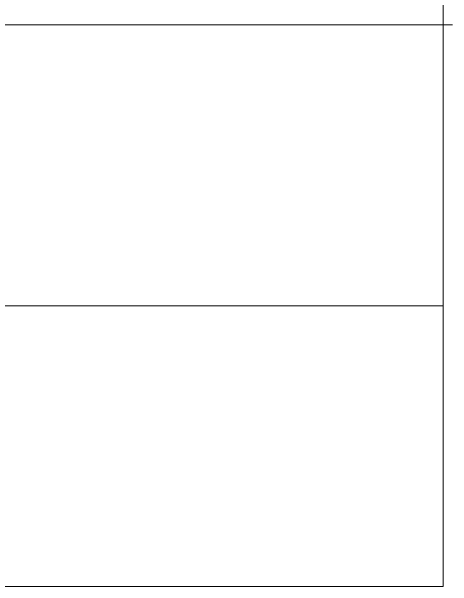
# Model space of a CAD drawing. Header units: millimetres. Extents: x -1893 to 2799, y -925 to 2353.
# Drawn here: x 2592.7 to 2798.6, y -924.6 to -656.2 of the extents above; entities that cross this region are included whole.
import ezdxf

# ---------------------------------------------------------------- set-up
doc = ezdxf.new("R2010")
doc.units = ezdxf.units.MM
doc.header["$MEASUREMENT"] = 0
doc.layers.add('Domyślny', color=7, linetype='Continuous', true_color=0x000000)

msp = doc.modelspace()

# ---------------------------------------------------------------- linework, layer by layer
at = {"layer": 'Domyślny', "color": 18, "lineweight": 15, "true_color": 0x000000}
for p, q in [((2794.13, -924.63), (2794.13, 2353.42)), ((2794.13, -400.12), (2794.13, -924.63)), ((1025.42, -662.35), (2798.56, -662.35)), ((1025.42, -793.52), (2794.12, -793.52)), ((2794.13, -924.63), (-1893.45, -924.63)), ((2794.13, -924.63), (1025.42, -924.63))]:
    msp.add_line(p, q, dxfattribs=at)

doc.saveas('drawing.dxf')
